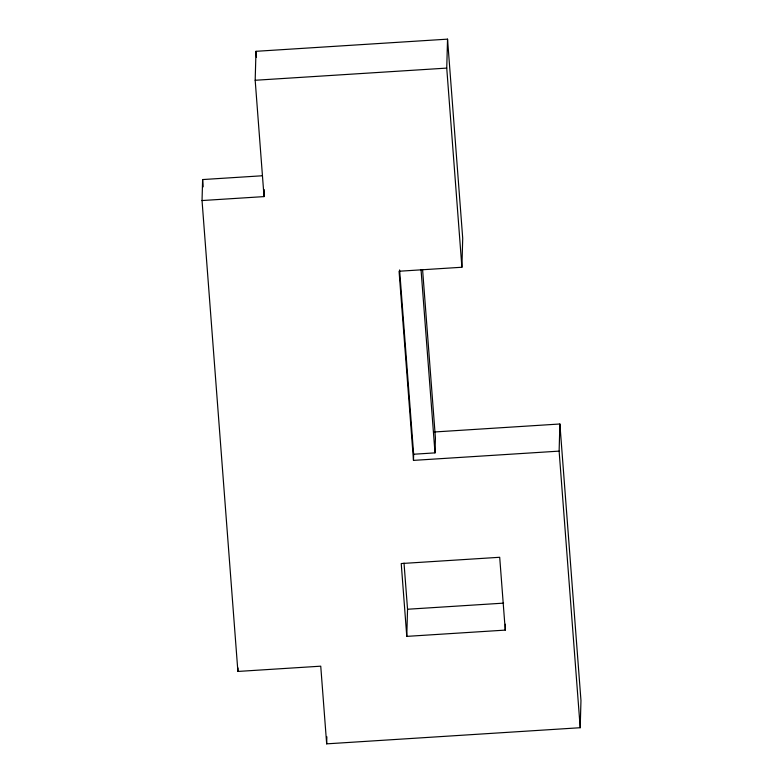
<?xml version="1.0" encoding="UTF-8"?>
<svg xmlns="http://www.w3.org/2000/svg" width="783" height="783" viewBox="0 0 783 783"><rect width="100%" height="100%" fill="white"/><g stroke="black" fill="none" stroke-linecap="round" stroke-linejoin="round"><path stroke-width="1.17" d="M434.33 431.981L559.884 423.995L580.966 700.589L580.203 727.72L326.668 743.85L320.746 666.176L237.895 671.442L202.034 200.546L202.621 179.561L262.188 175.774M237.895 671.442L237.993 667.948M202.034 200.546L264.037 196.602L255.18 80.267L255.992 51.316L447.543 39.15L462.714 238.296L461.901 267.248L399.066 271.241L413.483 460.384L559.121 451.125L559.884 423.995M264.037 196.602L264.233 189.613M326.668 743.85L326.863 736.774M505.417 624.217L505.26 630.109L406.778 636.373L407.542 609.243L404.018 563.114M413.483 460.384L413.649 454.238L399.604 269.939M413.649 454.238L435.005 452.877L435.426 438.049L422.575 269.518M461.901 267.248L446.741 68.101L447.543 39.15M255.18 80.267L446.741 68.101M407.542 609.243L503.586 603.135M559.121 451.125L580.203 727.72M505.26 630.109L499.701 557.281L401.229 563.545L406.778 636.373M421.048 269.802L435.005 452.877M255.992 51.316L256.452 57.394M202.621 179.561L203.179 186.863"/></g></svg>
